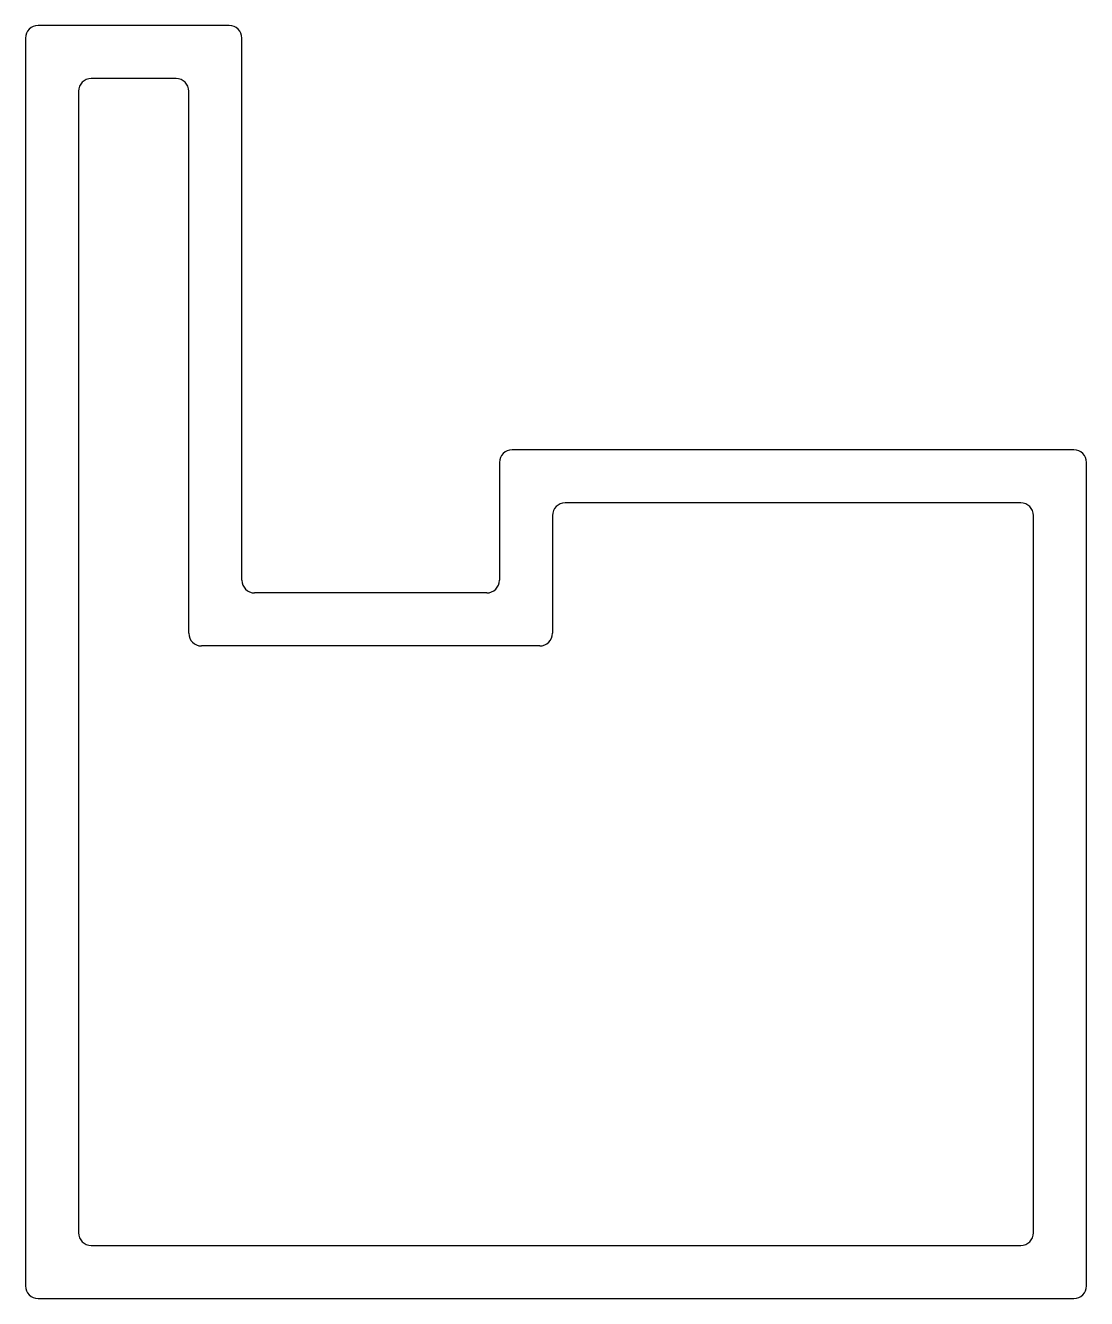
# Model space of a CAD drawing. Extents: x -29.9 to 33.6, y 8.2 to 84.4.
import ezdxf

# ---------------------------------------------------------------- set-up
doc = ezdxf.new("R2010")
doc.units = 0
doc.layers.get('0').update_dxf_attribs({"linetype": 'CONTINUOUS'})

msp = doc.modelspace()

# ---------------------------------------------------------------- linework, layer by layer
at = {"linetype": 'CONTINUOUS'}
for p, q in [((-17.755, 84.413), (-29.182, 84.413)), ((-29.944, 83.651), (-29.944, 8.975)), ((-16.993, 51.209), (-16.993, 83.651)), ((-20.93, 81.238), (-26.007, 81.238)), ((-26.769, 80.476), (-26.769, 12.15)), ((-20.168, 48.034), (-20.168, 80.476)), ((32.794, 59.013), (-0.818, 59.013)), ((-1.58, 58.251), (-1.58, 51.209)), ((33.556, 8.975), (33.556, 58.251)), ((29.619, 55.838), (2.357, 55.838)), ((1.595, 55.076), (1.595, 48.034)), ((30.381, 12.15), (30.381, 55.076)), ((-2.342, 50.447), (-16.231, 50.447)), ((0.833, 47.272), (-19.406, 47.272)), ((-26.007, 11.388), (29.619, 11.388)), ((-29.182, 8.213), (32.794, 8.213))]:
    msp.add_line(p, q, dxfattribs=at)
for centre, start, end in [((-29.182, 83.651), 90, 180), ((-17.755, 83.651), 0, 90), ((-26.007, 80.476), 90, 180), ((-20.93, 80.476), 0, 90), ((-0.818, 58.251), 90, 180), ((32.794, 58.251), 0, 90), ((2.357, 55.076), 90, 180), ((29.619, 55.076), 360, 90), ((-16.231, 51.209), 180, 270), ((-2.342, 51.209), 270, 360), ((-19.406, 48.034), 180, 270), ((0.833, 48.034), 270, 0), ((-26.007, 12.15), 180, 270), ((29.619, 12.15), 270, 0), ((-29.182, 8.975), 180, 270), ((32.794, 8.975), 270, 360)]:
    msp.add_arc(centre, 0.762, start, end, dxfattribs=at)

doc.saveas('drawing.dxf')
